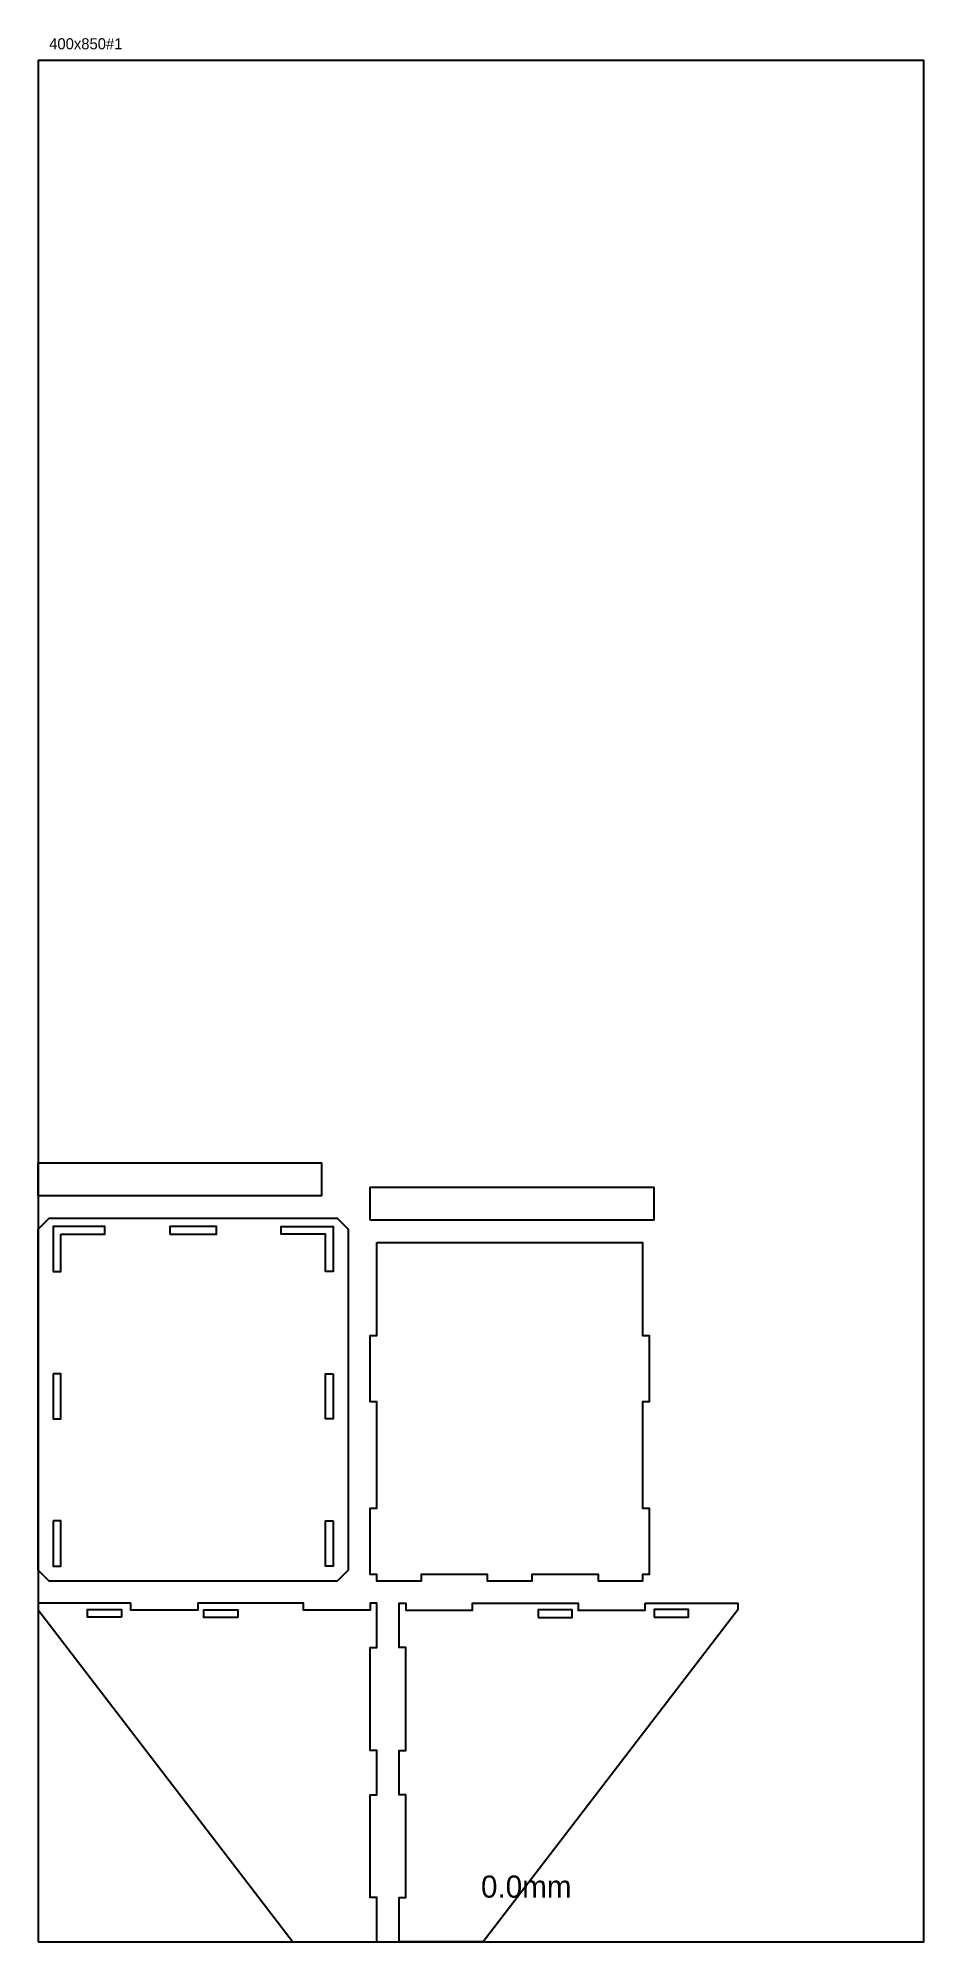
# Model space of a CAD drawing. Header units: millimetres. Extents: x 0 to 400, y 0 to 860.
import ezdxf

# ---------------------------------------------------------------- set-up
doc = ezdxf.new("R2010")
doc.units = ezdxf.units.MM
doc.layers.add('0.0mm', color=7, linetype='Continuous')

msp = doc.modelspace()

# ---------------------------------------------------------------- linework, layer by layer
at = {"layer": '0.0mm'}
for points in [[(0, 0), (400, 0), (400, 850), (0, 850), (0, 0)], [(0, 337), (0, 352), (128, 352), (128, 337), (0, 337)], [(150, 326), (150, 341), (278, 341), (278, 326), (150, 326)], [(135, 163), (5, 163), (0, 168), (0, 322), (5, 327), (135, 327), (140, 322), (140, 168), (135, 163)], [(10.2, 319.8), (30.2, 319.8), (30.2, 323.2), (9.85, 323.2), (6.8, 323.2), (6.8, 302.8), (10.2, 302.8), (10.2, 319.8)], [(59.65, 319.65), (59.65, 323.35), (80.35, 323.35), (80.35, 319.65), (59.65, 319.65)], [(129.85, 323.2), (133.2, 323.2), (133.2, 302.8), (129.8, 302.8), (129.8, 319.8), (109.8, 319.8), (109.8, 323.2), (129.85, 323.2)], [(153, 316), (273, 316), (273, 274), (276, 274), (276, 259), (276, 244), (273, 244), (273, 196), (276, 196), (276, 181), (276, 166), (273, 166), (273, 163), (253, 163), (253, 166), (223, 166), (223, 163), (203, 163), (203, 166), (173, 166), (173, 163), (153, 163), (153, 166), (150, 166), (150, 181), (150, 196), (153, 196), (153, 244), (150, 244), (150, 259), (150, 274), (153, 274), (153, 316)], [(6.8, 256.7), (6.8, 236.3), (10.2, 236.3), (10.2, 256.7), (6.8, 256.7)], [(133.2, 256.7), (133.2, 236.3), (129.8, 236.3), (129.8, 256.7), (133.2, 256.7)], [(6.8, 190.2), (6.8, 169.8), (10.2, 169.8), (10.2, 190.2), (6.8, 190.2)], [(133.2, 190.2), (133.2, 169.8), (129.8, 169.8), (129.8, 190.2), (133.2, 190.2)], [(41.85, 153), (0, 153), (0, 150), (115, 0), (150, 0), (153, 0), (153, 20), (150, 20), (150, 66.5), (153, 66.5), (153, 86.5), (150, 86.5), (150, 133), (153, 133), (153, 153), (150, 153), (150, 153), (150, 149.85), (135, 149.85), (119.85, 149.85), (119.85, 153), (72.15, 153), (72.15, 149.85), (57, 149.85), (41.85, 149.85), (41.85, 153)], [(37.73, 146.7), (22.33, 146.7), (22.33, 150.1), (37.73, 150.1), (37.73, 146.7)], [(90.2, 146.6), (74.8, 146.6), (74.8, 150), (90.2, 150), (90.2, 146.6)], [(274.15, 153), (316, 153), (316, 150), (201, 0), (166, 0), (163, 0), (163, 20), (166, 20), (166, 66.5), (163, 66.5), (163, 86.5), (166, 86.5), (166, 133), (163, 133), (163, 153), (166, 153), (166, 153), (166, 149.85), (181, 149.85), (196.15, 149.85), (196.15, 153), (243.85, 153), (243.85, 149.85), (259, 149.85), (274.15, 149.85), (274.15, 153)], [(225.8, 146.6), (241.2, 146.6), (241.2, 150), (225.8, 150), (225.8, 146.6)], [(278.27, 146.7), (293.67, 146.7), (293.67, 150.1), (278.27, 150.1), (278.27, 146.7)]]:
    msp.add_lwpolyline(points, dxfattribs=at)

# ---------------------------------------------------------------- texts
for s, height, p in [('400x850#1', 5, (5, 855)), ('0.0mm', 10, (200, 20))]:
    msp.add_text(s, height=height, dxfattribs=at).set_placement(p)

doc.saveas('drawing.dxf')
